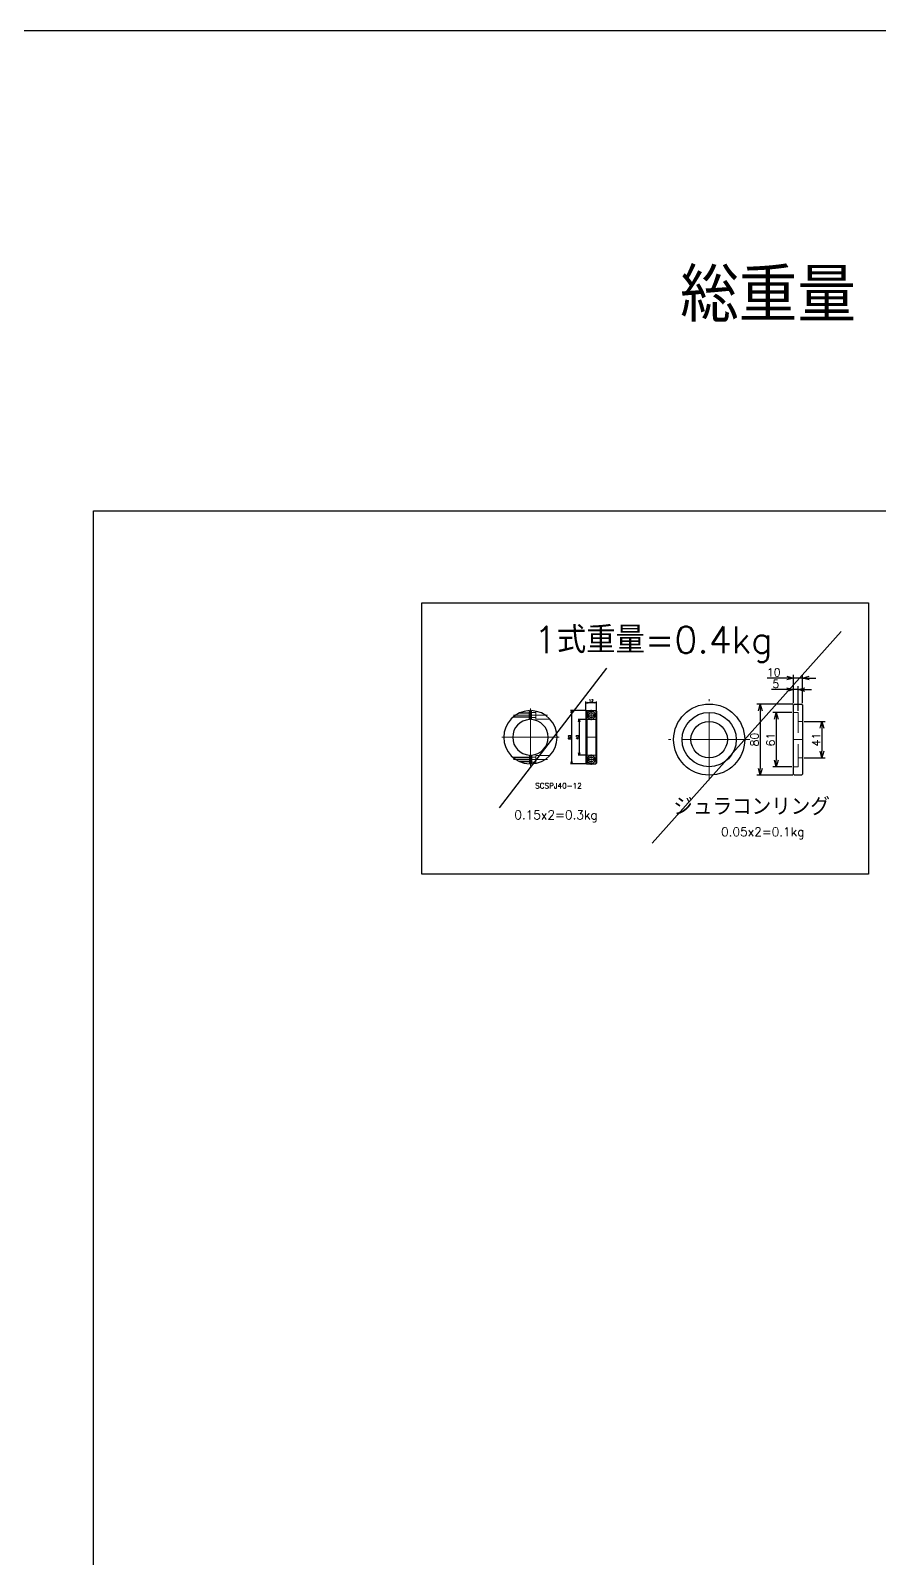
# Model space of a CAD drawing. Header units: millimetres. Extents: x -8731 to 85711, y -14522 to 31379.
# Drawn here: x 36631 to 37586, y -5626 to -3908 of the extents above; entities that cross this region are included whole.
import ezdxf

# ---------------------------------------------------------------- set-up
doc = ezdxf.new("R2010")
doc.units = ezdxf.units.MM
doc.header["$LTSCALE"] = 4
doc.header["$PDMODE"] = 99
doc.header["$PDSIZE"] = 1
doc.linetypes.add('CENTER2', pattern=[28.575, 19.05, -3.175, 3.175, -3.175])
doc.linetypes.add('HIDDEN', pattern=[9.525, 6.35, -3.175])
for name, color, linetype, lineweight in [('04_HIDDEN', 2, 'HIDDEN', 13), ('05_CENTER', 4, 'CENTER2', 13), ('08_DIM', 3, 'Continuous', 13)]:
    doc.layers.add(name, color=color, linetype=linetype, lineweight=lineweight)
doc.layers.add('10_DRAFT', color=8, linetype='Continuous', lineweight=0, plot=False)
doc.styles.add('KSS_TXT', font='txt.shx', dxfattribs={"bigfont": 'extfont2.shx'})
doc.dimstyles.new('KSS_DIM', dxfattribs={"dimscale": 3, "dimtxt": 3, "dimasz": 2.5, "dimexe": 1.25, "dimexo": 0.625, "dimtad": 1, "dimdsep": 46, "dimtxsty": 'KSS_TXT', "dimblk": 'OPEN30', "dimcen": 0, "dimazin": 2, "dimtfac": 0.75, "dimtmove": 0, "dimatfit": 3, "dimldrblk": 'OPEN30', "dimfxl": 1, "dimtolj": 1, "dimarcsym": 0})

# ---------------------------------------------------------------- blocks, each defined once
blk = doc.blocks.new('A$C6FDC4AF3_1_1_1')
at = {"color": 0}
for radius in [40, 30.5, 20.5]:
    blk.add_circle((0, 0), radius, dxfattribs=at)
at = {"layer": '05_CENTER'}
for p, q in [((0, -45.6), (0, 45.6)), ((45.6, 0), (-45.6, 0))]:
    blk.add_line(p, q, dxfattribs=at)
blk = doc.blocks.new('_Open30')
at = {"color": 0, "linetype": 'ByBlock', "lineweight": -2}
for p, q in [((-1, 0.27), (0, 0)), ((0, 0), (-1, -0.27)), ((0, 0), (-1, 0))]:
    blk.add_line(p, q, dxfattribs=at)
blk = doc.blocks.new('*D1996')
at = {"layer": '08_DIM', "color": 0, "lineweight": -2, "transparency": 16777216}
for p, q in [((37482.3, -4649.3), (37465.1, -4649.3)), ((37489.8, -4664.6), (37489.8, -4645.5)), ((37494.8, -4649.3), (37489.8, -4649.3)), ((37494.8, -4673.1), (37494.8, -4645.5)), ((37502.3, -4649.3), (37509.8, -4649.3))]:
    blk.add_line(p, q, dxfattribs=at)
at = {"layer": 'Defpoints', "color": 0, "transparency": 16777216}
for p in [(37489.8, -4649.3), (37489.8, -4666.5), (37494.8, -4675)]:
    blk.add_point(p, dxfattribs=at)
at = {"layer": '08_DIM', "color": 0, "lineweight": -2, "transparency": 16777216, "xscale": 7.5, "yscale": 7.5, "zscale": 7.5}
blk.add_blockref('_Open30', (37489.8, -4649.3), dxfattribs=at)
at = {"layer": '08_DIM', "color": 0, "lineweight": -2, "transparency": 16777216, "xscale": 7.5, "yscale": 7.5, "zscale": 7.5, "rotation": 180}
blk.add_blockref('_Open30', (37494.8, -4649.3), dxfattribs=at)
at = {"layer": '08_DIM', "color": 0, "transparency": 16777216, "insert": (37469.9, -4642.9), "char_height": 9, "attachment_point": 5, "style": 'KSS_TXT'}
blk.add_mtext('\\A1;5', dxfattribs=at)
blk = doc.blocks.new('*D1997')
at = {"layer": '08_DIM', "color": 0, "lineweight": -2, "transparency": 16777216}
for p, q in [((37488.9, -4665.5), (37448.5, -4665.5)), ((37452.3, -4673), (37452.3, -4738)), ((37488.9, -4745.5), (37448.5, -4745.5))]:
    blk.add_line(p, q, dxfattribs=at)
at = {"layer": 'Defpoints', "color": 0, "transparency": 16777216}
for p in [(37490.8, -4665.5), (37452.3, -4745.5), (37490.8, -4745.5)]:
    blk.add_point(p, dxfattribs=at)
at = {"layer": '08_DIM', "color": 0, "lineweight": -2, "transparency": 16777216, "xscale": 7.5, "yscale": 7.5, "zscale": 7.5}
for p, rotation in [((37452.3, -4665.5), 90), ((37452.3, -4745.5), 270)]:
    blk.add_blockref('_Open30', p, dxfattribs=dict(at, rotation=rotation))
at = {"layer": '08_DIM', "color": 0, "transparency": 16777216, "insert": (37445.9, -4705.5), "char_height": 9, "attachment_point": 5, "rotation": 90, "style": 'KSS_TXT'}
blk.add_mtext('\\A1;80', dxfattribs=at)
blk = doc.blocks.new('*D1998')
at = {"layer": '08_DIM', "color": 0, "lineweight": -2, "transparency": 16777216}
for p, q in [((37487.9, -4675), (37466.6, -4675)), ((37470.3, -4682.5), (37470.3, -4728.5)), ((37487.9, -4736), (37466.6, -4736))]:
    blk.add_line(p, q, dxfattribs=at)
at = {"layer": 'Defpoints', "color": 0, "transparency": 16777216}
for p in [(37489.8, -4675), (37470.3, -4736), (37489.8, -4736)]:
    blk.add_point(p, dxfattribs=at)
at = {"layer": '08_DIM', "color": 0, "lineweight": -2, "transparency": 16777216, "xscale": 7.5, "yscale": 7.5, "zscale": 7.5}
for p, rotation in [((37470.3, -4675), 90), ((37470.3, -4736), 270)]:
    blk.add_blockref('_Open30', p, dxfattribs=dict(at, rotation=rotation))
at = {"layer": '08_DIM', "color": 0, "transparency": 16777216, "insert": (37463.9, -4705.5), "char_height": 9, "attachment_point": 5, "rotation": 90, "style": 'KSS_TXT'}
blk.add_mtext('\\A1;61', dxfattribs=at)
blk = doc.blocks.new('A$C62180693_1_1_1')
at = {"color": 0}
blk.add_lwpolyline([(10, 39), (10, -39), (9, -40), (1, -40), (0, -39), (0, 39), (1, 40), (9, 40)], close=True, dxfattribs=at)
at = {"layer": '04_HIDDEN'}
for p, q in [((0, 30.5), (5, 30.5)), ((5, -30.5), (5, 30.5)), ((5, 20.5), (10, 20.5)), ((0, -30.5), (5, -30.5)), ((5, -20.5), (10, -20.5))]:
    blk.add_line(p, q, dxfattribs=at)
at = {"layer": '10_DRAFT'}
blk.add_line((0, 0), (10, 0), dxfattribs=at)
blk = doc.blocks.new('*D2841')
at = {"layer": '08_DIM', "color": 0, "lineweight": -2, "transparency": 16777216}
for p, q in [((37256.5, -4682.9), (37247.3, -4682.9)), ((37248.6, -4685.4), (37248.6, -4720.4)), ((37256.5, -4722.9), (37247.3, -4722.9))]:
    blk.add_line(p, q, dxfattribs=at)
at = {"layer": 'Defpoints', "color": 0, "transparency": 16777216}
for p in [(37257.1, -4682.9), (37248.6, -4722.9), (37257.1, -4722.9)]:
    blk.add_point(p, dxfattribs=at)
at = {"layer": '08_DIM', "color": 0, "lineweight": -2, "transparency": 16777216, "xscale": 2.5, "yscale": 2.5, "zscale": 2.5}
for p, rotation in [((37248.6, -4682.9), 90), ((37248.6, -4722.9), 270)]:
    blk.add_blockref('_Open30', p, dxfattribs=dict(at, rotation=rotation))
at = {"layer": '08_DIM', "color": 0, "transparency": 16777216, "insert": (37246.5, -4702.9), "char_height": 3, "attachment_point": 5, "rotation": 90, "style": 'KSS_TXT'}
blk.add_mtext('\\A1;40', dxfattribs=at)
blk = doc.blocks.new('*D2842')
at = {"layer": '08_DIM', "color": 0, "lineweight": -2, "transparency": 16777216}
for p, q in [((37256.5, -4672.9), (37238.7, -4672.9)), ((37240, -4675.4), (37240, -4730.4)), ((37256.5, -4732.9), (37238.7, -4732.9))]:
    blk.add_line(p, q, dxfattribs=at)
at = {"layer": 'Defpoints', "color": 0, "transparency": 16777216}
for p in [(37257.1, -4672.9), (37240, -4732.9), (37257.1, -4732.9)]:
    blk.add_point(p, dxfattribs=at)
at = {"layer": '08_DIM', "color": 0, "lineweight": -2, "transparency": 16777216, "xscale": 2.5, "yscale": 2.5, "zscale": 2.5}
for p, rotation in [((37240, -4672.9), 90), ((37240, -4732.9), 270)]:
    blk.add_blockref('_Open30', p, dxfattribs=dict(at, rotation=rotation))
at = {"layer": '08_DIM', "color": 0, "transparency": 16777216, "insert": (37237.8, -4702.9), "char_height": 3, "attachment_point": 5, "rotation": 90, "style": 'KSS_TXT'}
blk.add_mtext('\\A1;60', dxfattribs=at)
blk = doc.blocks.new('*D2843')
at = {"layer": '08_DIM', "color": 0, "lineweight": -2, "transparency": 16777216}
for p, q in [((37256.1, -4673.3), (37256.1, -4662.8)), ((37265.6, -4664), (37258.6, -4664)), ((37268.1, -4673.3), (37268.1, -4662.8))]:
    blk.add_line(p, q, dxfattribs=at)
at = {"layer": 'Defpoints', "color": 0, "transparency": 16777216}
for p in [(37256.1, -4664), (37256.1, -4673.9), (37268.1, -4673.9)]:
    blk.add_point(p, dxfattribs=at)
at = {"layer": '08_DIM', "color": 0, "lineweight": -2, "transparency": 16777216, "xscale": 2.5, "yscale": 2.5, "zscale": 2.5, "rotation": 180}
blk.add_blockref('_Open30', (37256.1, -4664), dxfattribs=at)
at = {"layer": '08_DIM', "color": 0, "lineweight": -2, "transparency": 16777216, "xscale": 2.5, "yscale": 2.5, "zscale": 2.5}
blk.add_blockref('_Open30', (37268.1, -4664), dxfattribs=at)
at = {"layer": '08_DIM', "color": 0, "transparency": 16777216, "insert": (37262.1, -4661.9), "char_height": 3, "attachment_point": 5, "style": 'KSS_TXT'}
blk.add_mtext('\\A1;12', dxfattribs=at)
blk = doc.blocks.new('SCSPJ40-12a_1_1')
at = {"color": 0}
for p, q in [((-1, 20), (-1, 30)), ((1, 20), (1, 30)), ((-1, -20), (-1, -30)), ((1, -20), (1, -30))]:
    blk.add_line(p, q, dxfattribs=at)
for radius, start, end in [(30, 91.9102, 268.0898), (20, 92.866, 267.134), (30, 271.9102, 88.0898), (20, 272.866, 87.134)]:
    blk.add_arc((0, 0), radius, start, end, dxfattribs=at)
at = {"layer": '04_HIDDEN', "color": 0}
for p, q in [((-19.8, 22.5), (-1, 22.5)), ((-19.2, 23.1), (-1, 23.1)), ((-13.2, 27), (-1, 27)), ((-12, 27.5), (-1, 27.5)), ((1, 27.8), (6, 27.8)), ((1, 22.2), (6, 22.2)), ((6, 20.5), (6, 29.4)), ((6, 20.5), (21.9, 20.5)), ((-19.8, -22.5), (-1, -22.5)), ((-19.2, -23.1), (-1, -23.1)), ((-13.2, -27), (-1, -27)), ((-12, -27.5), (-1, -27.5)), ((1, -22.2), (6, -22.2)), ((1, -27.8), (6, -27.8)), ((6, -20.5), (6, -29.4)), ((6, -20.5), (21.9, -20.5))]:
    blk.add_line(p, q, dxfattribs=at)
at = {"layer": '05_CENTER', "color": 0}
for p, q in [((-19.2, 25), (19.2, 25)), ((0, 32.3), (0, -32.3)), ((-32.3, 0), (32.3, 0)), ((-19.2, -25), (19.2, -25))]:
    blk.add_line(p, q, dxfattribs=at)
blk = doc.blocks.new('SCSPJ40-12b_1_1')
at = {"color": 0}
for p, q in [((0, 29), (1, 30)), ((0, 29), (0, -29)), ((1, 30), (1, -30)), ((1, 30), (11, 30)), ((5, 29.4), (7, 29.4)), ((11, 30), (11, -30)), ((11, 30), (12, 29)), ((12, 29), (12, -29)), ((12, 0), (12, 0)), ((0, -29), (1, -30)), ((1, -30), (11, -30)), ((5, -29.4), (7, -29.4)), ((11, -30), (12, -29))]:
    blk.add_line(p, q, dxfattribs=at)
for centre in [(6, 25), (6, -25)]:
    blk.add_circle(centre, 2.75, dxfattribs=at)
for centre, start, end in [((6, 25), 102.4679, 77.5321), ((6, -25), 282.4679, 257.5321)]:
    blk.add_arc(centre, 4.5, start, end, dxfattribs=at)
at = {"layer": '04_HIDDEN', "color": 0}
for p, q in [((1, 20), (0, 21)), ((1, 20), (11, 20)), ((11, 20), (12, 21)), ((1, -20), (0, -21)), ((1, -20), (11, -20)), ((11, -20), (12, -21))]:
    blk.add_line(p, q, dxfattribs=at)
at = {"layer": '05_CENTER', "color": 0}
for p, q in [((0.2, 25), (11.8, 25)), ((6, 19.2), (6, 30.8)), ((0.2, -25), (11.8, -25)), ((6, -19.2), (6, -30.8))]:
    blk.add_line(p, q, dxfattribs=at)
at = {"layer": '10_DRAFT'}
blk.add_line((0, 0), (12, 0), dxfattribs=at)
blk = doc.blocks.new('*D2844')
at = {"layer": '08_DIM', "color": 0, "lineweight": -2, "transparency": 16777216}
for p, q in [((37482.3, -4636.3), (37460.2, -4636.3)), ((37489.8, -4664.6), (37489.8, -4632.5)), ((37499.8, -4636.3), (37489.8, -4636.3)), ((37499.8, -4664.6), (37499.8, -4632.5)), ((37507.3, -4636.3), (37514.8, -4636.3))]:
    blk.add_line(p, q, dxfattribs=at)
at = {"layer": 'Defpoints', "color": 0, "transparency": 16777216}
for p in [(37489.8, -4636.3), (37489.8, -4666.5), (37499.8, -4666.5)]:
    blk.add_point(p, dxfattribs=at)
at = {"layer": '08_DIM', "color": 0, "lineweight": -2, "transparency": 16777216, "xscale": 7.5, "yscale": 7.5, "zscale": 7.5}
blk.add_blockref('_Open30', (37489.8, -4636.3), dxfattribs=at)
at = {"layer": '08_DIM', "color": 0, "lineweight": -2, "transparency": 16777216, "xscale": 7.5, "yscale": 7.5, "zscale": 7.5, "rotation": 180}
blk.add_blockref('_Open30', (37499.8, -4636.3), dxfattribs=at)
at = {"layer": '08_DIM', "color": 0, "transparency": 16777216, "insert": (37467.5, -4629.9), "char_height": 9, "attachment_point": 5, "style": 'KSS_TXT'}
blk.add_mtext('\\A1;10', dxfattribs=at)
blk = doc.blocks.new('*D2845')
at = {"layer": '08_DIM', "color": 0, "lineweight": -2, "transparency": 16777216}
for p, q in [((37501.7, -4685), (37525.4, -4685)), ((37521.7, -4692.5), (37521.7, -4718.5)), ((37501.7, -4726), (37525.4, -4726))]:
    blk.add_line(p, q, dxfattribs=at)
at = {"layer": 'Defpoints', "color": 0, "transparency": 16777216}
for p in [(37499.8, -4685), (37499.8, -4726), (37521.7, -4726)]:
    blk.add_point(p, dxfattribs=at)
at = {"layer": '08_DIM', "color": 0, "lineweight": -2, "transparency": 16777216, "xscale": 7.5, "yscale": 7.5, "zscale": 7.5}
for p, rotation in [((37521.7, -4685), 90), ((37521.7, -4726), 270)]:
    blk.add_blockref('_Open30', p, dxfattribs=dict(at, rotation=rotation))
at = {"layer": '08_DIM', "color": 0, "transparency": 16777216, "insert": (37515.3, -4705.5), "char_height": 9, "attachment_point": 5, "rotation": 90, "style": 'KSS_TXT'}
blk.add_mtext('\\A1;41', dxfattribs=at)

msp = doc.modelspace()

# ---------------------------------------------------------------- linework, layer by layer
at = {"color": 3}
msp.add_line((37543.20026, -4584.07806), (37330.5912, -4821.92179), dxfattribs=at)
msp.add_line((37279.15336, -4625.20376), (37158.44632, -4782.16695))
for points in [[(33069.07027, -3908.05788), (40435.30418, -3908.05788), (40435.30418, -8661.42929), (33069.07027, -8661.42929)], [(36701.83085, -4448.3668), (40312.62153, -4448.3668), (40312.62153, -7729.74587), (36701.83085, -7729.74587)], [(37071.29628, -4551.51493), (37574.18371, -4551.51493), (37574.18371, -4856.75206), (37071.29628, -4856.75206)]]:
    msp.add_lwpolyline(points, close=True)

# ---------------------------------------------------------------- block references
at = {"color": 4}
for name, p in [('SCSPJ40-12a_1_1', (37193.67888, -4702.92582)), ('SCSPJ40-12b_1_1', (37256.09171, -4702.92582))]:
    msp.add_blockref(name, p, dxfattribs=at)
for name, p in [('A$C6FDC4AF3_1_1_1', (37394.8174, -4705.46098)), ('A$C62180693_1_1_1', (37489.8187, -4705.46098))]:
    msp.add_blockref(name, p)

# ---------------------------------------------------------------- texts
at = {"color": 0, "style": 'KSS_TXT'}
msp.add_text('SCSPJ40-12', height=6, dxfattribs=at).set_placement((37198.9677, -4760.33703))
at = {"layer": '08_DIM', "color": 6, "style": 'KSS_TXT'}
for s, height, p in [('総重量 63.8+95.6=159.4kg→165kg', 60, (37362.12629, -4235.68819)), ('1式重量=0.4kg', 30, (37197.68002, -4608.28292)), ('0.15x2=0.3kg', 10, (37175.48562, -4795.17228)), ('0.05x2=0.1kg', 10, (37408.19349, -4814.17629))]:
    msp.add_text(s, height=height, dxfattribs=at).set_placement(p)
at = {"layer": '08_DIM', "style": 'KSS_TXT'}
msp.add_text('ジュラコンリング', height=20, dxfattribs=at).set_placement((37354.62908, -4790.8295))

# ---------------------------------------------------------------- dimensions: what is measured, and where the dimension line sits
at = {"layer": '08_DIM'}
for base, p1, p2, override, picture, middle in [((37489.8187, -4636.27731), (37499.8187, -4666.46098), (37489.8187, -4666.46098), {"dimscale": 3}, '*D2844', (37467.5062, -4629.90231)), ((37489.8187, -4649.28465), (37494.8187, -4674.96098), (37489.8187, -4666.46098), {"dimscale": 3}, '*D1996', (37469.9437, -4642.9034)), ((37256.09171, -4664.0158), (37268.09171, -4673.92582), (37256.09171, -4673.92582), {"dimscale": 1}, '*D2843', (37262.09171, -4661.8908))]:
    dim = msp.add_linear_dim(base=base, p1=p1, p2=p2, dimstyle='KSS_DIM', override=override, dxfattribs=at)
    dim.commit()
    dim.dimension.update_dxf_attribs({"geometry": picture, "text_midpoint": middle})
for base, p1, p2, override, picture, middle in [((37239.95094, -4732.92582), (37257.09171, -4672.92582), (37257.09171, -4732.92582), {"dimscale": 1}, '*D2842', (37237.82594, -4702.92582)), ((37452.25095, -4745.46098), (37490.8187, -4665.46098), (37490.8187, -4745.46098), {"dimscale": 3}, '*D1997', (37445.87595, -4705.46098)), ((37248.59198, -4722.92582), (37257.09171, -4682.92582), (37257.09171, -4722.92582), {"dimscale": 1}, '*D2841', (37246.46698, -4702.92582)), ((37470.30157, -4735.96098), (37489.8187, -4674.96098), (37489.8187, -4735.96098), {"dimscale": 3}, '*D1998', (37463.92657, -4705.46098)), ((37521.65191, -4725.96098), (37499.8187, -4684.96098), (37499.8187, -4725.96098), {"dimscale": 3}, '*D2845', (37515.27691, -4705.46098))]:
    dim = msp.add_linear_dim(base=base, p1=p1, p2=p2, angle=90, dimstyle='KSS_DIM', override=override, dxfattribs=at)
    dim.commit()
    dim.dimension.update_dxf_attribs({"geometry": picture, "text_midpoint": middle})

doc.saveas('drawing.dxf')
